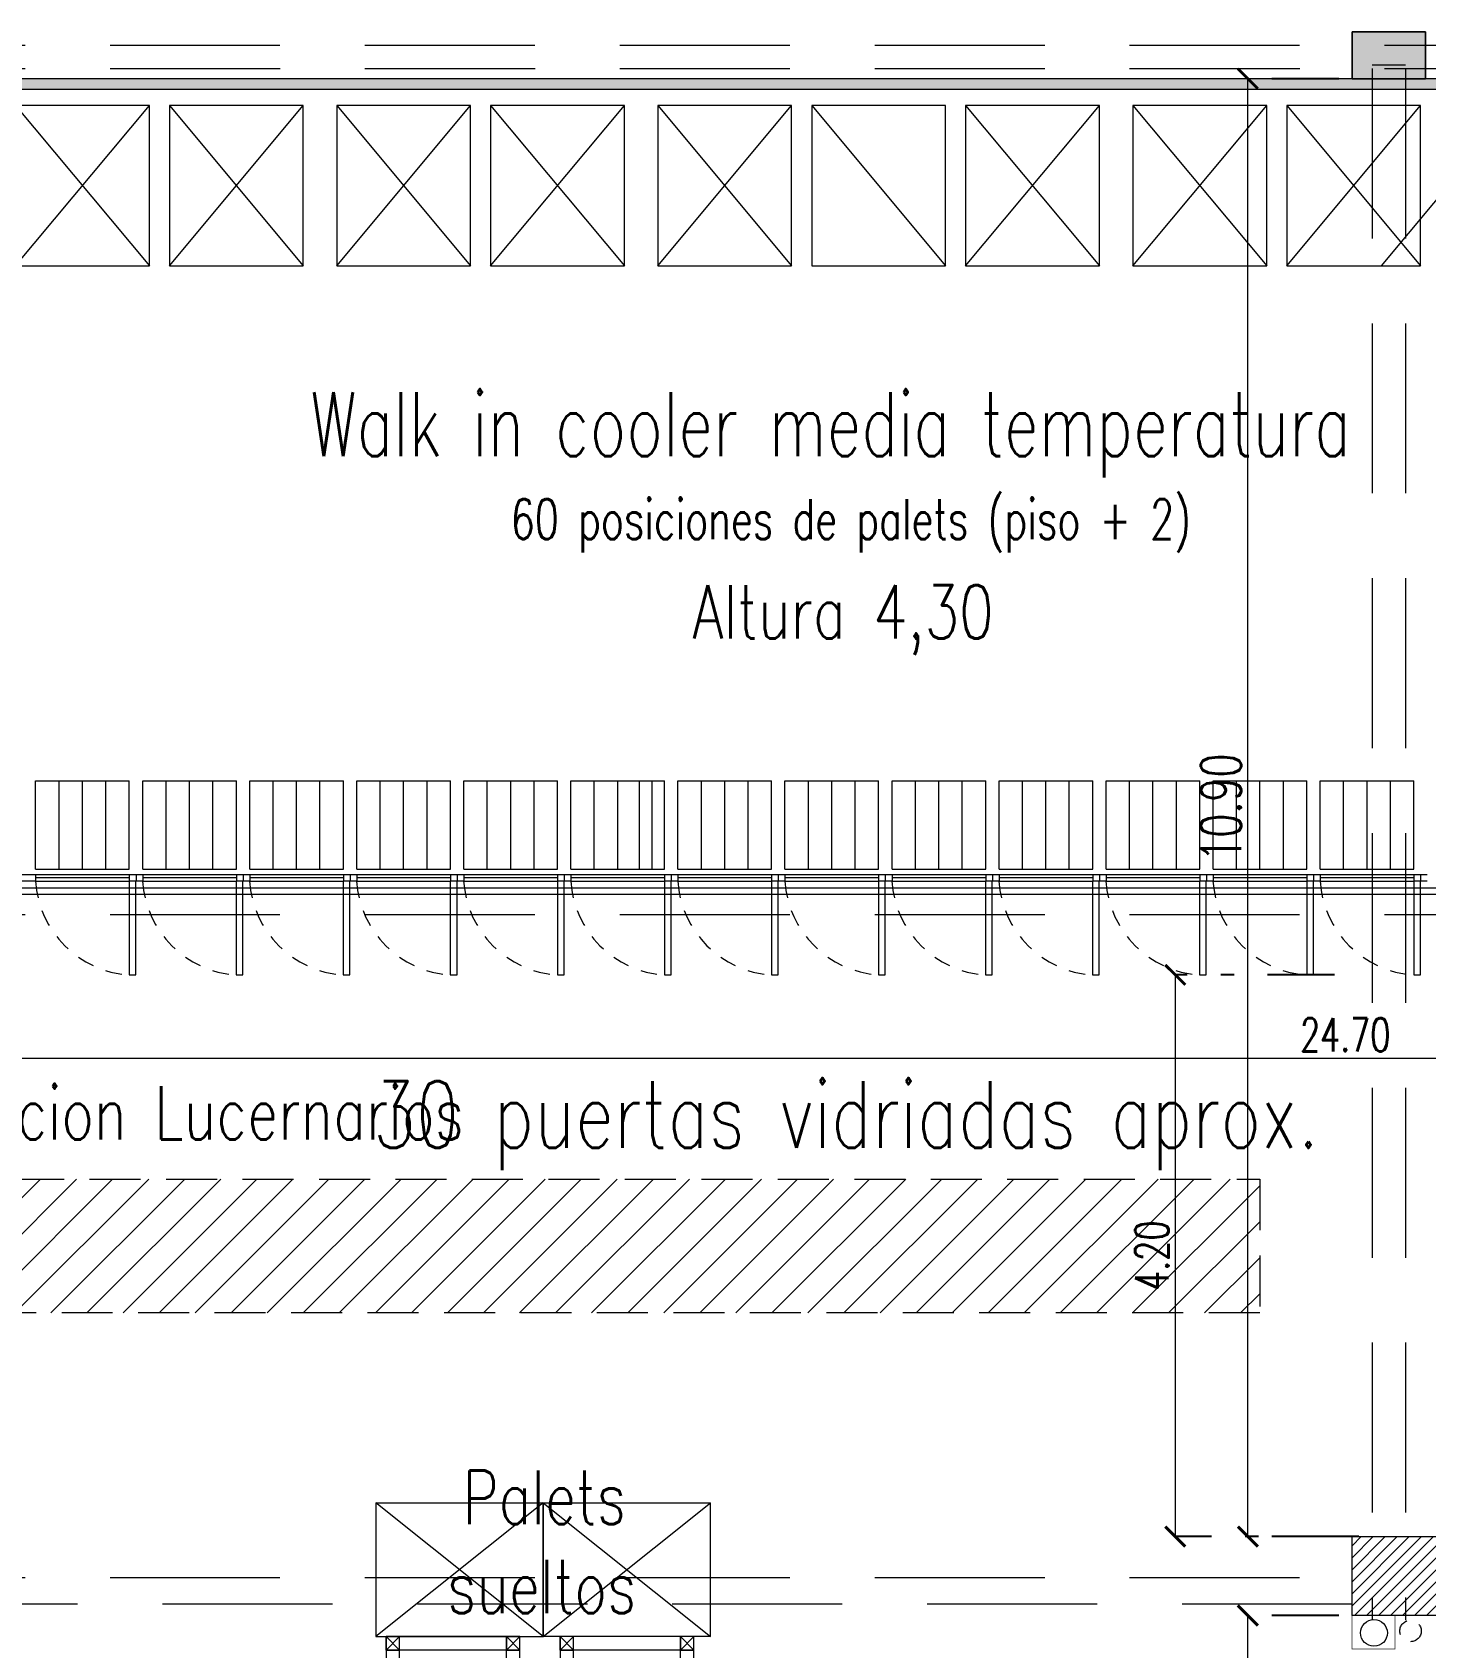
# Model space of a CAD drawing. Header units: millimetres. Extents: x 2828 to 3406, y 849 to 1266.
# Drawn here: x 2908.5 to 2918.91, y 1191.15 to 1203.23 of the extents above; entities that cross this region are included whole.
import ezdxf

# ---------------------------------------------------------------- set-up
doc = ezdxf.new("R2010")
doc.units = ezdxf.units.MM
doc.header["$PDMODE"] = 34
doc.header["$PDSIZE"] = -10
for name, pattern in [('AC-0071-XR-01-PL-PB-R07$0$HIDDEN2', [0.1875, 0.125, -0.0625]), ('DASHDOT', [1, 0.5, -0.25, 0, -0.25]), ('DASHED', [19.05, 12.7, -6.35]), ('DASHED2', [0.375, 0.25, -0.125])]:
    doc.linetypes.add(name, pattern=pattern)
doc.layers.get('DEFPOINTS').update_dxf_attribs({"lineweight": 5})
for name, color, linetype, lineweight in [('0.05', 64, 'Continuous', 5), ('0.15', 41, 'Continuous', 13), ('0.2', 4, 'Continuous', 15), ('arq cotas', 152, 'Continuous', 13), ('barandas', 82, 'Continuous', 5), ('camaras', 42, 'Continuous', 20), ('columnas', 12, 'Continuous', 20), ('equip tx', 220, 'Continuous', 5), ('equipa cotas', 222, 'Continuous', 5), ('EQUIPAMIENTO', 4, 'Continuous', 15), ('proyecciones', 221, 'DASHED', 5), ('proyecciones caños pluviales', 191, 'DASHED2', 5)]:
    doc.layers.add(name, color=color, linetype=linetype, lineweight=lineweight)
doc.layers.add('equipa auxiliar', color=7, linetype='Continuous', lineweight=13, true_color=0x878787)
doc.layers.add('lucernarios nuevos', color=252, linetype='DASHED', lineweight=9, true_color=0x696969)
doc.styles.add('100', font='romans.shx', dxfattribs={"width": 0.75, "height": 0.2})
doc.styles.add('250-cts', font='romans.shx', dxfattribs={"width": 0.7, "height": 0.25})
doc.dimstyles.new('250', dxfattribs={"dimtxt": 0.3, "dimasz": 0.15, "dimexe": 0, "dimexo": 0.1, "dimgap": 0.05, "dimtad": 1, "dimzin": 0, "dimdsep": 46, "dimtxsty": '250-cts', "dimblk": 'ARCHTICK', "dimcen": 0.02, "dimclrd": 256, "dimclre": 256, "dimclrt": 256, "dimazin": 0, "dimtfac": 1, "dimtofl": 0, "dimtmove": 1, "dimatfit": 0, "dimldrblk": 'OPEN90', "dimfxl": 1, "dimtolj": 1, "dimtzin": 0, "dimlwd": -1, "dimarcsym": 0})

# ---------------------------------------------------------------- blocks, each defined once
blk = doc.blocks.new('_ARCHTICK')
at = {"color": 0, "linetype": 'ByBlock', "const_width": 0.15}
blk.add_lwpolyline([(-0.5, -0.5), (0.5, 0.5)], dxfattribs=at)
blk = doc.blocks.new('*D356')
at = {"layer": 'arq cotas', "linetype": 'DASHDOT', "lineweight": -2, "transparency": 16777216}
for p, q in [((2918.259, 1191.393), (2917.58, 1191.393)), ((2918.259, 1180.743), (2917.58, 1180.743))]:
    blk.add_line(p, q, dxfattribs=at)
at = {"layer": 'arq cotas', "transparency": 16777216}
blk.add_line((2917.58, 1180.743), (2917.58, 1191.393), dxfattribs=at)
at = {"layer": 'DEFPOINTS', "color": 0, "transparency": 16777216}
for p in [(2917.58, 1191.393), (2918.359, 1191.393, -101.167), (2918.359, 1180.743, -101.167)]:
    blk.add_point(p, dxfattribs=at)
at = {"layer": 'arq cotas', "transparency": 16777216, "xscale": 0.15, "yscale": 0.15, "zscale": 0.15}
for p, rotation in [((2917.58, 1191.393), 90), ((2917.58, 1180.743), 270)]:
    blk.add_blockref('_ARCHTICK', p, dxfattribs=dict(at, rotation=rotation))
at = {"layer": 'arq cotas', "transparency": 16777216, "insert": (2917.38, 1186.068), "char_height": 0.3, "attachment_point": 5, "rotation": 90, "style": '250-cts'}
blk.add_mtext('\\A1;10.65', dxfattribs=at)
blk = doc.blocks.new('_Open90')
at = {"color": 0, "linetype": 'ByBlock', "lineweight": -2}
for p, q in [((0, 0), (-1, 0)), ((-0.5, 0.5), (0, 0)), ((0, 0), (-0.5, -0.5))]:
    blk.add_line(p, q, dxfattribs=at)
blk = doc.blocks.new('A$C371A6B59')
at = {"layer": 'lucernarios nuevos'}
h = blk.add_hatch(dxfattribs=at)
h.set_pattern_fill('ANSI31', color=256, scale=0.06)
h.set_pattern_definition([(45, (-2919.5706, -1108.54296), (-0.134703842, 0.134703842), [])])
h.paths.add_polyline_path([(-19.219, 1), (-1.902, 1), (-1.902, 0), (-19.219, 0)])
at = {"layer": 'lucernarios nuevos', "ltscale": 0.03}
blk.add_lwpolyline([(-19.219, 1), (-1.902, 1), (-1.902, 0), (-19.219, 0)], close=True, dxfattribs=at)
blk = doc.blocks.new('*D454')
at = {"layer": 'DEFPOINTS', "color": 0, "transparency": 16777216}
for p in [(2905.959, 1195.771, 0.152), (2930.656, 1195.56), (2930.656, 1195.035, 0.009)]:
    blk.add_point(p, dxfattribs=at)
at = {"layer": 'equipa cotas', "linetype": 'DASHDOT', "lineweight": -2, "transparency": 16777216}
for p, q in [((2905.959, 1195.671), (2905.959, 1195.56)), ((2930.656, 1195.135), (2930.656, 1195.56))]:
    blk.add_line(p, q, dxfattribs=at)
at = {"layer": 'equipa cotas', "transparency": 16777216}
blk.add_line((2905.959, 1195.56), (2930.656, 1195.56), dxfattribs=at)
at = {"layer": 'equipa cotas', "transparency": 16777216, "xscale": 0.15, "yscale": 0.15, "zscale": 0.15, "rotation": 180}
blk.add_blockref('_ARCHTICK', (2905.959, 1195.56), dxfattribs=at)
at = {"layer": 'equipa cotas', "transparency": 16777216, "xscale": 0.15, "yscale": 0.15, "zscale": 0.15}
blk.add_blockref('_ARCHTICK', (2930.656, 1195.56), dxfattribs=at)
at = {"layer": 'equipa cotas', "transparency": 16777216, "insert": (2918.308, 1195.735), "char_height": 0.25, "attachment_point": 5, "style": '250-cts'}
blk.add_mtext('\\A1;24.70', dxfattribs=at)
blk = doc.blocks.new('colum. perim')
at = {"layer": '0.05'}
h = blk.add_hatch(color=256, dxfattribs=at)
h.dxf.hatch_style = 1
h.paths.add_polyline_path([(1.567, 49.616), (1.567, 49.966), (1.017, 49.966), (1.017, 49.616)])
at = {"layer": 'columnas'}
for p, q in [((1.567, 49.966), (1.017, 49.966)), ((1.017, 49.966), (1.017, 49.616)), ((1.017, 49.966), (1.567, 49.966)), ((1.017, 49.616), (1.017, 49.966)), ((1.567, 49.616), (1.567, 49.966)), ((1.567, 49.966), (1.567, 49.616)), ((1.017, 49.616), (1.567, 49.616)), ((1.567, 49.616), (1.017, 49.616))]:
    blk.add_line(p, q, dxfattribs=at)
blk = doc.blocks.new('*D457')
at = {"layer": 'arq cotas', "linetype": 'DASHDOT', "lineweight": -2, "transparency": 16777216}
for p, q in [((2918.259, 1202.883), (2917.58, 1202.883)), ((2918.259, 1191.983), (2917.58, 1191.983))]:
    blk.add_line(p, q, dxfattribs=at)
at = {"layer": 'arq cotas', "transparency": 16777216}
blk.add_line((2917.58, 1191.983), (2917.58, 1202.883), dxfattribs=at)
at = {"layer": 'DEFPOINTS', "color": 0, "transparency": 16777216}
for p in [(2917.58, 1202.883), (2918.359, 1202.883, -101.167), (2918.359, 1191.983, -101.167)]:
    blk.add_point(p, dxfattribs=at)
at = {"layer": 'arq cotas', "transparency": 16777216, "xscale": 0.15, "yscale": 0.15, "zscale": 0.15}
for p, rotation in [((2917.58, 1202.883), 90), ((2917.58, 1191.983), 270)]:
    blk.add_blockref('_ARCHTICK', p, dxfattribs=dict(at, rotation=rotation))
at = {"layer": 'arq cotas', "transparency": 16777216, "insert": (2917.38, 1197.433), "char_height": 0.3, "attachment_point": 5, "rotation": 90, "style": '250-cts'}
blk.add_mtext('\\A1;10.90', dxfattribs=at)
blk = doc.blocks.new('*D836')
at = {"layer": 'DEFPOINTS', "color": 0, "transparency": 16777216}
for p in [(2918.328, 1196.183, -101.167), (2917.038, 1191.983), (2918.509, 1191.983, -101.167)]:
    blk.add_point(p, dxfattribs=at)
at = {"layer": 'equipa cotas', "linetype": 'DASHDOT', "lineweight": -2, "transparency": 16777216}
for p, q in [((2918.228, 1196.183), (2917.038, 1196.183)), ((2918.409, 1191.983), (2917.038, 1191.983))]:
    blk.add_line(p, q, dxfattribs=at)
at = {"layer": 'equipa cotas', "transparency": 16777216}
blk.add_line((2917.038, 1196.183), (2917.038, 1191.983), dxfattribs=at)
at = {"layer": 'equipa cotas', "transparency": 16777216, "xscale": 0.15, "yscale": 0.15, "zscale": 0.15}
for p, rotation in [((2917.038, 1196.183), 90), ((2917.038, 1191.983), 270)]:
    blk.add_blockref('_ARCHTICK', p, dxfattribs=dict(at, rotation=rotation))
at = {"layer": 'equipa cotas', "transparency": 16777216, "insert": (2916.863, 1194.083), "char_height": 0.25, "attachment_point": 5, "rotation": 90, "style": '250-cts'}
blk.add_mtext('\\A1;4.20', dxfattribs=at)
blk = doc.blocks.new('RACK 2')
at = {"layer": 'equipa auxiliar', "linetype": 'DASHED'}
for p, q in [((4025.513, 30.883), (4026.763, 30.883)), ((4026.763, 30.883), (4025.513, 29.883)), ((4026.763, 29.883), (4025.513, 30.883)), ((4025.513, 29.883), (4025.513, 30.883)), ((4026.763, 30.883), (4026.763, 29.883)), ((4026.763, 29.883), (4028.013, 30.883)), ((4026.763, 30.883), (4028.013, 29.883)), ((4028.013, 30.883), (4026.763, 30.883)), ((4026.763, 29.883), (4026.763, 30.883)), ((4028.013, 30.883), (4028.013, 29.883)), ((4025.513, 29.883), (4026.763, 29.883)), ((4026.763, 29.883), (4028.013, 29.883))]:
    blk.add_line(p, q, dxfattribs=at)
blk = doc.blocks.new('E')
at = {"layer": 'EQUIPAMIENTO'}
for p, q in [((2929.861, 1169.108), (2929.861, 1169.008)), ((2929.861, 1169.008), (2929.861, 1169.108)), ((2930.861, 1169.108), (2929.861, 1169.108)), ((2930.861, 1169.108), (2929.861, 1169.108)), ((2930.861, 1169.108), (2929.861, 1169.108)), ((2930.861, 1169.108), (2929.861, 1169.108)), ((2929.861, 1169.108), (2929.961, 1169.008)), ((2929.861, 1169.008), (2929.961, 1169.108)), ((2930.861, 1169.108), (2929.936, 1169.108)), ((2929.961, 1167.818), (2929.961, 1169.108)), ((2930.761, 1169.008), (2930.761, 1169.108)), ((2930.761, 1167.818), (2930.761, 1169.108)), ((2930.761, 1169.108), (2930.861, 1169.008)), ((2930.761, 1169.008), (2930.861, 1169.108)), ((2930.861, 1169.008), (2930.861, 1169.108)), ((2930.861, 1169.008), (2930.861, 1169.108)), ((2930.861, 1169.008), (2930.861, 1169.108)), ((2929.861, 1169.018), (2929.861, 1167.818)), ((2930.861, 1169.008), (2929.861, 1169.008)), ((2930.861, 1169.008), (2929.861, 1169.008)), ((2930.861, 1169.008), (2929.861, 1169.008)), ((2930.861, 1167.818), (2930.861, 1169.018)), ((2929.861, 1167.728), (2929.861, 1167.828)), ((2929.861, 1167.828), (2929.861, 1167.728)), ((2930.861, 1167.828), (2929.861, 1167.828)), ((2930.861, 1167.828), (2929.861, 1167.828)), ((2930.861, 1167.828), (2929.861, 1167.828)), ((2929.861, 1167.728), (2929.961, 1167.828)), ((2929.861, 1167.828), (2929.961, 1167.728)), ((2930.761, 1167.828), (2930.761, 1167.728)), ((2930.761, 1167.728), (2930.861, 1167.828)), ((2930.761, 1167.828), (2930.861, 1167.728)), ((2930.861, 1167.828), (2930.861, 1167.728)), ((2930.861, 1167.828), (2930.861, 1167.728)), ((2930.861, 1167.828), (2930.861, 1167.728)), ((2930.861, 1167.728), (2929.861, 1167.728)), ((2930.861, 1167.728), (2929.861, 1167.728)), ((2930.861, 1167.728), (2929.861, 1167.728)), ((2930.861, 1167.728), (2929.861, 1167.728)), ((2930.861, 1167.728), (2929.936, 1167.728))]:
    blk.add_line(p, q, dxfattribs=at)
at = {"layer": 'EQUIPAMIENTO', "linetype": 'DASHED'}
for p, q in [((2929.736, 1167.918), (2929.736, 1168.918)), ((2929.736, 1167.918), (2929.736, 1168.918)), ((2929.736, 1168.918), (2930.986, 1167.918)), ((2929.736, 1167.918), (2930.986, 1168.918)), ((2929.736, 1168.918), (2930.986, 1168.918)), ((2930.986, 1167.918), (2930.986, 1168.918)), ((2930.986, 1167.918), (2929.736, 1167.918))]:
    blk.add_line(p, q, dxfattribs=at)
at = {"layer": 'EQUIPAMIENTO'}
for points in [[(2929.961, 1169.008), (2929.961, 1169.108), (2929.861, 1169.108), (2929.861, 1169.008), (2929.961, 1169.008)], [(2930.861, 1169.008), (2930.861, 1169.108), (2930.761, 1169.108), (2930.761, 1169.008), (2930.861, 1169.008)], [(2929.961, 1167.828), (2929.961, 1167.728), (2929.861, 1167.728), (2929.861, 1167.828), (2929.961, 1167.828)], [(2930.861, 1167.828), (2930.861, 1167.728), (2930.761, 1167.728), (2930.761, 1167.828), (2930.861, 1167.828)]]:
    blk.add_lwpolyline(points, dxfattribs=at)
blk = doc.blocks.new('A$C714F6FD6')
at = {"layer": 'EQUIPAMIENTO'}
for p in [(-2932.161, -1167.728), (-2930.861, -1167.728)]:
    blk.add_blockref('E', p, dxfattribs=at)
blk = doc.blocks.new('pi')
at = {"layer": 'camaras', "elevation": 160.801}
blk.add_lwpolyline([(2906, 1173.707), (2906, 1173.007), (2906.05, 1173.007), (2906.05, 1173.707), (2906, 1173.707)], dxfattribs=at)
at = {"layer": 'camaras', "linetype": 'DASHED2', "ltscale": 0.5}
blk.add_arc((2906.05, 1173.757, 321.602), 0.752, 183.8054, 266.1945, dxfattribs=at)
blk = doc.blocks.new('WIC')
at = {"layer": 'camaras'}
h = blk.add_hatch(color=256, dxfattribs=at)
h.dxf.hatch_style = 1
h.paths.add_polyline_path([(2930.328, 1196.963), (2930.328, 1196.883), (2930.656, 1196.883), (2930.656, 1202.883), (2905.959, 1202.883), (2905.959, 1200.923), (2906.039, 1200.923), (2906.039, 1202.803), (2930.577, 1202.803), (2930.577, 1196.963)])
at = {"layer": 'barandas', "elevation": -101.167}
blk.add_lwpolyline([(2905.859, 1196.833), (2930.706, 1196.833), (2930.706, 1196.783), (2905.859, 1196.783), (2905.859, 1196.833)], dxfattribs=at)
at = {"layer": 'camaras'}
for p, q in [((2912.628, 1202.683, -101.167), (2913.628, 1201.483, -101.167)), ((2912.628, 1201.483, -101.167), (2913.628, 1202.683, -101.167)), ((2913.778, 1202.683, -101.167), (2914.778, 1201.483, -101.167)), ((2913.778, 1201.483, -101.167), (2914.778, 1202.683, -101.167)), ((2915.028, 1202.683, -101.167), (2916.028, 1201.483, -101.167)), ((2915.028, 1201.483, -101.167), (2916.028, 1202.683, -101.167)), ((2916.178, 1202.683, -101.167), (2917.178, 1201.483, -101.167)), ((2916.178, 1201.483, -101.167), (2917.178, 1202.683, -101.167)), ((2917.428, 1201.483, -101.167), (2918.428, 1202.683, -101.167)), ((2917.428, 1202.683, -101.167), (2918.428, 1201.483, -101.167)), ((2918.578, 1202.683, -101.167), (2919.578, 1201.483, -101.167)), ((2918.578, 1202.683, -101.167), (2919.578, 1201.483, -101.167)), ((2919.728, 1202.683, -101.167), (2920.728, 1201.483, -101.167)), ((2919.728, 1201.483, -101.167), (2920.728, 1202.683, -101.167)), ((2920.978, 1202.683, -101.167), (2921.978, 1201.483, -101.167)), ((2920.978, 1201.483, -101.167), (2921.978, 1202.683, -101.167)), ((2922.128, 1202.683, -101.167), (2923.128, 1201.483, -101.167)), ((2922.128, 1201.483, -101.167), (2923.128, 1202.683, -101.167)), ((2912.778, 1196.972, -101.167), (2912.778, 1197.633, -101.167)), ((2912.778, 1197.633, -101.167), (2913.478, 1197.633, -101.167)), ((2912.953, 1196.972, -101.167), (2912.953, 1197.633, -101.167)), ((2913.128, 1196.972, -101.167), (2913.128, 1197.633, -101.167)), ((2913.303, 1196.972, -101.167), (2913.303, 1197.633, -101.167)), ((2913.478, 1196.972, -101.167), (2913.478, 1197.633, -101.167)), ((2913.578, 1196.972, -101.167), (2913.578, 1197.633, -101.167)), ((2913.578, 1197.633, -101.167), (2914.278, 1197.633, -101.167)), ((2913.753, 1196.972, -101.167), (2913.753, 1197.633, -101.167)), ((2913.928, 1196.972, -101.167), (2913.928, 1197.633, -101.167)), ((2914.103, 1196.972, -101.167), (2914.103, 1197.633, -101.167)), ((2914.278, 1196.972, -101.167), (2914.278, 1197.633, -101.167)), ((2914.378, 1196.972, -101.167), (2914.378, 1197.633, -101.167)), ((2914.378, 1197.633, -101.167), (2915.078, 1197.633, -101.167)), ((2914.553, 1196.972, -101.167), (2914.553, 1197.633, -101.167)), ((2914.728, 1196.972, -101.167), (2914.728, 1197.633, -101.167)), ((2914.903, 1196.972, -101.167), (2914.903, 1197.633, -101.167)), ((2915.078, 1196.972, -101.167), (2915.078, 1197.633, -101.167)), ((2915.178, 1196.972, -101.167), (2915.178, 1197.633, -101.167)), ((2915.178, 1197.633, -101.167), (2915.878, 1197.633, -101.167)), ((2915.353, 1196.972, -101.167), (2915.353, 1197.633, -101.167)), ((2915.528, 1196.972, -101.167), (2915.528, 1197.633, -101.167)), ((2915.703, 1196.972, -101.167), (2915.703, 1197.633, -101.167)), ((2915.878, 1196.972, -101.167), (2915.878, 1197.633, -101.167)), ((2915.978, 1196.972, -101.167), (2915.978, 1197.633, -101.167)), ((2915.978, 1197.633, -101.167), (2916.678, 1197.633, -101.167)), ((2916.153, 1196.972, -101.167), (2916.153, 1197.633, -101.167)), ((2916.328, 1196.972, -101.167), (2916.328, 1197.633, -101.167)), ((2916.503, 1196.972, -101.167), (2916.503, 1197.633, -101.167)), ((2916.678, 1196.972, -101.167), (2916.678, 1197.633, -101.167)), ((2916.778, 1196.972, -101.167), (2916.778, 1197.633, -101.167)), ((2916.778, 1197.633, -101.167), (2917.478, 1197.633, -101.167)), ((2916.953, 1196.972, -101.167), (2916.953, 1197.633, -101.167)), ((2917.128, 1196.972, -101.167), (2917.128, 1197.633, -101.167)), ((2917.292, 1196.972, -101.167), (2917.292, 1197.633, -101.167)), ((2917.385, 1196.972, -101.167), (2917.385, 1197.633, -101.167)), ((2917.478, 1196.972, -101.167), (2917.478, 1197.633, -101.167)), ((2917.578, 1196.972, -101.167), (2917.578, 1197.633, -101.167)), ((2917.578, 1197.633, -101.167), (2918.278, 1197.633, -101.167)), ((2917.753, 1196.972, -101.167), (2917.753, 1197.633, -101.167)), ((2917.928, 1196.972, -101.167), (2917.928, 1197.633, -101.167)), ((2918.103, 1196.972, -101.167), (2918.103, 1197.633, -101.167)), ((2918.278, 1196.972, -101.167), (2918.278, 1197.633, -101.167)), ((2918.378, 1196.972, -101.167), (2918.378, 1197.633, -101.167)), ((2918.378, 1197.633, -101.167), (2919.078, 1197.633, -101.167)), ((2918.553, 1196.972, -101.167), (2918.553, 1197.633, -101.167)), ((2918.728, 1196.972, -101.167), (2918.728, 1197.633, -101.167)), ((2918.903, 1196.972, -101.167), (2918.903, 1197.633, -101.167)), ((2919.078, 1196.972, -101.167), (2919.078, 1197.633, -101.167)), ((2919.178, 1196.972, -101.167), (2919.178, 1197.633, -101.167)), ((2919.178, 1197.633, -101.167), (2919.878, 1197.633, -101.167)), ((2919.353, 1196.972, -101.167), (2919.353, 1197.633, -101.167)), ((2919.528, 1196.972, -101.167), (2919.528, 1197.633, -101.167)), ((2919.703, 1196.972, -101.167), (2919.703, 1197.633, -101.167)), ((2919.878, 1196.972, -101.167), (2919.878, 1197.633, -101.167)), ((2919.978, 1196.972, -101.167), (2919.978, 1197.633, -101.167)), ((2919.978, 1197.633, -101.167), (2920.678, 1197.633, -101.167)), ((2920.153, 1196.972, -101.167), (2920.153, 1197.633, -101.167)), ((2920.328, 1196.972, -101.167), (2920.328, 1197.633, -101.167)), ((2920.503, 1196.972, -101.167), (2920.503, 1197.633, -101.167)), ((2920.678, 1196.972, -101.167), (2920.678, 1197.633, -101.167)), ((2920.778, 1196.972, -101.167), (2920.778, 1197.633, -101.167)), ((2920.778, 1197.633, -101.167), (2921.478, 1197.633, -101.167)), ((2920.953, 1196.972, -101.167), (2920.953, 1197.633, -101.167)), ((2921.128, 1196.972, -101.167), (2921.128, 1197.633, -101.167)), ((2921.303, 1196.972, -101.167), (2921.303, 1197.633, -101.167)), ((2921.478, 1196.972, -101.167), (2921.478, 1197.633, -101.167)), ((2921.578, 1196.972, -101.167), (2921.578, 1197.633, -101.167)), ((2921.578, 1197.633, -101.167), (2922.278, 1197.633, -101.167)), ((2921.753, 1196.972, -101.167), (2921.753, 1197.633, -101.167)), ((2921.928, 1196.972, -101.167), (2921.928, 1197.633, -101.167)), ((2922.103, 1196.972, -101.167), (2922.103, 1197.633, -101.167)), ((2922.278, 1196.972, -101.167), (2922.278, 1197.633, -101.167)), ((2922.378, 1196.972, -101.167), (2922.378, 1197.633, -101.167)), ((2922.378, 1197.633, -101.167), (2923.078, 1197.633, -101.167)), ((2922.553, 1196.972, -101.167), (2922.553, 1197.633, -101.167)), ((2922.728, 1196.972, -101.167), (2922.728, 1197.633, -101.167)), ((2922.903, 1196.972, -101.167), (2922.903, 1197.633, -101.167)), ((2923.078, 1196.972, -101.167), (2923.078, 1197.633, -101.167)), ((2912.678, 1196.933, -101.167), (2912.778, 1196.933, -101.167)), ((2912.778, 1196.883, -101.167), (2912.678, 1196.883, -101.167)), ((2912.778, 1196.972, -101.167), (2913.478, 1196.972, -101.167)), ((2912.778, 1196.933, -101.167), (2913.478, 1196.933, -101.167)), ((2912.778, 1196.933, -101.167), (2912.778, 1196.883, -101.167)), ((2912.778, 1196.91, -101.167), (2913.478, 1196.91, -101.167)), ((2912.778, 1196.883, -101.167), (2913.478, 1196.883, -101.167)), ((2913.478, 1196.933, -101.167), (2913.578, 1196.933, -101.167)), ((2913.478, 1196.933, -101.167), (2913.478, 1196.883, -101.167)), ((2913.478, 1196.933, -101.167), (2913.478, 1196.883, -101.167)), ((2913.478, 1196.933, -101.167), (2913.478, 1196.883, -101.167)), ((2913.478, 1196.933, -101.167), (2913.478, 1196.883, -101.167)), ((2913.478, 1196.933, -101.167), (2913.478, 1196.883, -101.167)), ((2913.478, 1196.933, -101.167), (2913.578, 1196.933, -101.167)), ((2913.478, 1196.933, -101.167), (2913.478, 1196.883, -101.167)), ((2913.578, 1196.883, -101.167), (2913.478, 1196.883, -101.167)), ((2913.578, 1196.883, -101.167), (2913.478, 1196.883, -101.167)), ((2913.528, 1196.933, -101.167), (2913.528, 1196.883, -101.167)), ((2913.578, 1196.972, -101.167), (2914.278, 1196.972, -101.167)), ((2913.578, 1196.933, -101.167), (2914.278, 1196.933, -101.167)), ((2913.578, 1196.933, -101.167), (2913.578, 1196.883, -101.167)), ((2913.578, 1196.91, -101.167), (2914.278, 1196.91, -101.167)), ((2913.578, 1196.883, -101.167), (2914.278, 1196.883, -101.167)), ((2914.278, 1196.933, -101.167), (2914.278, 1196.883, -101.167)), ((2914.278, 1196.933, -101.167), (2914.278, 1196.883, -101.167)), ((2914.278, 1196.933, -101.167), (2914.278, 1196.883, -101.167)), ((2914.278, 1196.933, -101.167), (2914.278, 1196.883, -101.167)), ((2914.278, 1196.933, -101.167), (2914.378, 1196.933, -101.167)), ((2914.278, 1196.933, -101.167), (2914.278, 1196.883, -101.167)), ((2914.378, 1196.883, -101.167), (2914.278, 1196.883, -101.167)), ((2914.328, 1196.933, -101.167), (2914.328, 1196.883, -101.167)), ((2914.378, 1196.972, -101.167), (2915.078, 1196.972, -101.167)), ((2914.378, 1196.933, -101.167), (2915.078, 1196.933, -101.167)), ((2914.378, 1196.933, -101.167), (2914.378, 1196.883, -101.167)), ((2914.378, 1196.91, -101.167), (2915.078, 1196.91, -101.167)), ((2914.378, 1196.883, -101.167), (2915.078, 1196.883, -101.167)), ((2915.078, 1196.933, -101.167), (2915.078, 1196.883, -101.167)), ((2915.078, 1196.933, -101.167), (2915.078, 1196.883, -101.167)), ((2915.078, 1196.933, -101.167), (2915.078, 1196.883, -101.167)), ((2915.078, 1196.933, -101.167), (2915.078, 1196.883, -101.167)), ((2915.078, 1196.933, -101.167), (2915.178, 1196.933, -101.167)), ((2915.078, 1196.933, -101.167), (2915.078, 1196.883, -101.167)), ((2915.178, 1196.883, -101.167), (2915.078, 1196.883, -101.167)), ((2915.128, 1196.933, -101.167), (2915.128, 1196.883, -101.167)), ((2915.178, 1196.972, -101.167), (2915.878, 1196.972, -101.167)), ((2915.178, 1196.933, -101.167), (2915.878, 1196.933, -101.167)), ((2915.178, 1196.933, -101.167), (2915.178, 1196.883, -101.167)), ((2915.178, 1196.91, -101.167), (2915.878, 1196.91, -101.167)), ((2915.178, 1196.883, -101.167), (2915.878, 1196.883, -101.167)), ((2915.878, 1196.933, -101.167), (2915.978, 1196.933, -101.167)), ((2915.878, 1196.933, -101.167), (2915.878, 1196.883, -101.167)), ((2915.878, 1196.933, -101.167), (2915.878, 1196.883, -101.167)), ((2915.878, 1196.933, -101.167), (2915.878, 1196.883, -101.167)), ((2915.878, 1196.933, -101.167), (2915.878, 1196.883, -101.167)), ((2915.878, 1196.933, -101.167), (2915.878, 1196.883, -101.167)), ((2915.878, 1196.933, -101.167), (2915.978, 1196.933, -101.167)), ((2915.878, 1196.933, -101.167), (2915.878, 1196.883, -101.167)), ((2915.978, 1196.883, -101.167), (2915.878, 1196.883, -101.167)), ((2915.978, 1196.883, -101.167), (2915.878, 1196.883, -101.167)), ((2915.928, 1196.933, -101.167), (2915.928, 1196.883, -101.167)), ((2915.978, 1196.972, -101.167), (2916.678, 1196.972, -101.167)), ((2915.978, 1196.933, -101.167), (2916.678, 1196.933, -101.167)), ((2915.978, 1196.933, -101.167), (2915.978, 1196.883, -101.167)), ((2915.978, 1196.91, -101.167), (2916.678, 1196.91, -101.167)), ((2915.978, 1196.883, -101.167), (2916.678, 1196.883, -101.167)), ((2916.678, 1196.933, -101.167), (2916.678, 1196.883, -101.167)), ((2916.678, 1196.933, -101.167), (2916.678, 1196.883, -101.167)), ((2916.678, 1196.933, -101.167), (2916.678, 1196.883, -101.167)), ((2916.678, 1196.933, -101.167), (2916.678, 1196.883, -101.167)), ((2916.678, 1196.933, -101.167), (2916.778, 1196.933, -101.167)), ((2916.678, 1196.933, -101.167), (2916.678, 1196.883, -101.167)), ((2916.778, 1196.883, -101.167), (2916.678, 1196.883, -101.167)), ((2916.728, 1196.933, -101.167), (2916.728, 1196.883, -101.167)), ((2916.778, 1196.972, -101.167), (2917.478, 1196.972, -101.167)), ((2916.778, 1196.933, -101.167), (2917.478, 1196.933, -101.167)), ((2916.778, 1196.933, -101.167), (2916.778, 1196.883, -101.167)), ((2916.778, 1196.91, -101.167), (2917.478, 1196.91, -101.167)), ((2916.778, 1196.883, -101.167), (2917.478, 1196.883, -101.167)), ((2917.478, 1196.933, -101.167), (2917.478, 1196.883, -101.167)), ((2917.478, 1196.933, -101.167), (2917.478, 1196.883, -101.167)), ((2917.478, 1196.933, -101.167), (2917.478, 1196.883, -101.167)), ((2917.478, 1196.933, -101.167), (2917.478, 1196.883, -101.167)), ((2917.478, 1196.933, -101.167), (2917.578, 1196.933, -101.167)), ((2917.478, 1196.933, -101.167), (2917.478, 1196.883, -101.167)), ((2917.578, 1196.883, -101.167), (2917.478, 1196.883, -101.167)), ((2917.528, 1196.933, -101.167), (2917.528, 1196.883, -101.167)), ((2917.578, 1196.972, -101.167), (2918.278, 1196.972, -101.167)), ((2917.578, 1196.933, -101.167), (2918.278, 1196.933, -101.167)), ((2917.578, 1196.933, -101.167), (2917.578, 1196.883, -101.167)), ((2917.578, 1196.91, -101.167), (2918.278, 1196.91, -101.167)), ((2917.578, 1196.883, -101.167), (2918.278, 1196.883, -101.167)), ((2918.278, 1196.933, -101.167), (2918.278, 1196.883, -101.167)), ((2918.278, 1196.933, -101.167), (2918.278, 1196.883, -101.167)), ((2918.278, 1196.933, -101.167), (2918.278, 1196.883, -101.167)), ((2918.278, 1196.933, -101.167), (2918.278, 1196.883, -101.167)), ((2918.278, 1196.933, -101.167), (2918.378, 1196.933, -101.167)), ((2918.278, 1196.933, -101.167), (2918.278, 1196.883, -101.167)), ((2918.378, 1196.883, -101.167), (2918.278, 1196.883, -101.167)), ((2918.328, 1196.933, -101.167), (2918.328, 1196.883, -101.167)), ((2918.378, 1196.972, -101.167), (2919.078, 1196.972, -101.167)), ((2918.378, 1196.933, -101.167), (2919.078, 1196.933, -101.167)), ((2918.378, 1196.933, -101.167), (2918.378, 1196.883, -101.167)), ((2918.378, 1196.91, -101.167), (2919.078, 1196.91, -101.167)), ((2918.378, 1196.883, -101.167), (2919.078, 1196.883, -101.167)), ((2919.078, 1196.933, -101.167), (2919.078, 1196.883, -101.167)), ((2919.078, 1196.933, -101.167), (2919.078, 1196.883, -101.167)), ((2919.078, 1196.933, -101.167), (2919.078, 1196.883, -101.167)), ((2919.078, 1196.933, -101.167), (2919.078, 1196.883, -101.167)), ((2919.078, 1196.933, -101.167), (2919.178, 1196.933, -101.167)), ((2919.078, 1196.933, -101.167), (2919.078, 1196.883, -101.167)), ((2919.178, 1196.883, -101.167), (2919.078, 1196.883, -101.167)), ((2919.128, 1196.933, -101.167), (2919.128, 1196.883, -101.167)), ((2919.178, 1196.972, -101.167), (2919.878, 1196.972, -101.167)), ((2919.178, 1196.933, -101.167), (2919.878, 1196.933, -101.167)), ((2919.178, 1196.933, -101.167), (2919.178, 1196.883, -101.167)), ((2919.178, 1196.91, -101.167), (2919.878, 1196.91, -101.167)), ((2919.178, 1196.883, -101.167), (2919.878, 1196.883, -101.167)), ((2919.878, 1196.933, -101.167), (2919.878, 1196.883, -101.167)), ((2919.878, 1196.933, -101.167), (2919.878, 1196.883, -101.167)), ((2919.878, 1196.933, -101.167), (2919.878, 1196.883, -101.167)), ((2919.878, 1196.933, -101.167), (2919.878, 1196.883, -101.167)), ((2919.878, 1196.933, -101.167), (2919.978, 1196.933, -101.167)), ((2919.878, 1196.933, -101.167), (2919.878, 1196.883, -101.167)), ((2919.978, 1196.883, -101.167), (2919.878, 1196.883, -101.167)), ((2919.928, 1196.933, -101.167), (2919.928, 1196.883, -101.167)), ((2919.978, 1196.972, -101.167), (2920.678, 1196.972, -101.167)), ((2919.978, 1196.933, -101.167), (2920.678, 1196.933, -101.167)), ((2919.978, 1196.933, -101.167), (2919.978, 1196.883, -101.167)), ((2919.978, 1196.91, -101.167), (2920.678, 1196.91, -101.167)), ((2919.978, 1196.883, -101.167), (2920.678, 1196.883, -101.167)), ((2920.678, 1196.933, -101.167), (2920.678, 1196.883, -101.167)), ((2920.678, 1196.933, -101.167), (2920.678, 1196.883, -101.167)), ((2920.678, 1196.933, -101.167), (2920.678, 1196.883, -101.167)), ((2920.678, 1196.933, -101.167), (2920.678, 1196.883, -101.167)), ((2920.678, 1196.933, -101.167), (2920.778, 1196.933, -101.167)), ((2920.678, 1196.933, -101.167), (2920.678, 1196.883, -101.167)), ((2920.778, 1196.883, -101.167), (2920.678, 1196.883, -101.167)), ((2920.728, 1196.933, -101.167), (2920.728, 1196.883, -101.167)), ((2920.778, 1196.972, -101.167), (2921.478, 1196.972, -101.167)), ((2920.778, 1196.933, -101.167), (2921.478, 1196.933, -101.167)), ((2920.778, 1196.933, -101.167), (2920.778, 1196.883, -101.167)), ((2920.778, 1196.91, -101.167), (2921.478, 1196.91, -101.167)), ((2920.778, 1196.883, -101.167), (2921.478, 1196.883, -101.167)), ((2921.478, 1196.933, -101.167), (2921.478, 1196.883, -101.167)), ((2921.478, 1196.933, -101.167), (2921.478, 1196.883, -101.167)), ((2921.478, 1196.933, -101.167), (2921.478, 1196.883, -101.167)), ((2921.478, 1196.933, -101.167), (2921.478, 1196.883, -101.167)), ((2921.478, 1196.933, -101.167), (2921.578, 1196.933, -101.167)), ((2921.478, 1196.933, -101.167), (2921.478, 1196.883, -101.167)), ((2921.578, 1196.883, -101.167), (2921.478, 1196.883, -101.167)), ((2921.528, 1196.933, -101.167), (2921.528, 1196.883, -101.167)), ((2921.578, 1196.972, -101.167), (2922.278, 1196.972, -101.167)), ((2921.578, 1196.933, -101.167), (2922.278, 1196.933, -101.167)), ((2921.578, 1196.933, -101.167), (2921.578, 1196.883, -101.167)), ((2921.578, 1196.91, -101.167), (2922.278, 1196.91, -101.167)), ((2921.578, 1196.883, -101.167), (2922.278, 1196.883, -101.167)), ((2922.278, 1196.933, -101.167), (2922.278, 1196.883, -101.167)), ((2922.278, 1196.933, -101.167), (2922.278, 1196.883, -101.167)), ((2922.278, 1196.933, -101.167), (2922.278, 1196.883, -101.167)), ((2922.278, 1196.933, -101.167), (2922.278, 1196.883, -101.167)), ((2922.278, 1196.933, -101.167), (2922.378, 1196.933, -101.167)), ((2922.278, 1196.933, -101.167), (2922.278, 1196.883, -101.167)), ((2922.378, 1196.883, -101.167), (2922.278, 1196.883, -101.167)), ((2922.328, 1196.933, -101.167), (2922.328, 1196.883, -101.167)), ((2922.378, 1196.972, -101.167), (2923.078, 1196.972, -101.167)), ((2922.378, 1196.933, -101.167), (2923.078, 1196.933, -101.167)), ((2922.378, 1196.933, -101.167), (2922.378, 1196.883, -101.167)), ((2922.378, 1196.91, -101.167), (2923.078, 1196.91, -101.167)), ((2922.378, 1196.883, -101.167), (2923.078, 1196.883, -101.167)), ((2923.078, 1196.933, -101.167), (2923.078, 1196.883, -101.167)), ((2923.078, 1196.933, -101.167), (2923.078, 1196.883, -101.167)), ((2923.078, 1196.933, -101.167), (2923.078, 1196.883, -101.167)), ((2923.078, 1196.933, -101.167), (2923.078, 1196.883, -101.167)), ((2923.078, 1196.933, -101.167), (2923.178, 1196.933, -101.167)), ((2923.078, 1196.933, -101.167), (2923.078, 1196.883, -101.167)), ((2923.178, 1196.883, -101.167), (2923.078, 1196.883, -101.167)), ((2923.128, 1196.933, -101.167), (2923.128, 1196.883, -101.167))]:
    blk.add_line(p, q, dxfattribs=at)
at = {"layer": 'camaras', "elevation": -101.167}
for points in [[(2913.628, 1201.483), (2913.628, 1202.683), (2912.628, 1202.683), (2912.628, 1201.483)], [(2913.628, 1201.483), (2913.628, 1202.683), (2912.628, 1202.683), (2912.628, 1201.483)], [(2914.778, 1201.483), (2914.778, 1202.683), (2913.778, 1202.683), (2913.778, 1201.483)], [(2914.778, 1201.483), (2914.778, 1202.683), (2913.778, 1202.683), (2913.778, 1201.483)], [(2916.028, 1201.483), (2916.028, 1202.683), (2915.028, 1202.683), (2915.028, 1201.483)], [(2916.028, 1201.483), (2916.028, 1202.683), (2915.028, 1202.683), (2915.028, 1201.483)], [(2917.178, 1201.483), (2917.178, 1202.683), (2916.178, 1202.683), (2916.178, 1201.483)], [(2917.178, 1201.483), (2917.178, 1202.683), (2916.178, 1202.683), (2916.178, 1201.483)], [(2918.428, 1201.483), (2918.428, 1202.683), (2917.428, 1202.683), (2917.428, 1201.483)], [(2918.428, 1201.483), (2918.428, 1202.683), (2917.428, 1202.683), (2917.428, 1201.483)], [(2919.578, 1201.483), (2919.578, 1202.683), (2918.578, 1202.683), (2918.578, 1201.483)], [(2919.578, 1201.483), (2919.578, 1202.683), (2918.578, 1202.683), (2918.578, 1201.483)], [(2920.728, 1201.483), (2920.728, 1202.683), (2919.728, 1202.683), (2919.728, 1201.483)], [(2920.728, 1201.483), (2920.728, 1202.683), (2919.728, 1202.683), (2919.728, 1201.483)], [(2921.978, 1201.483), (2921.978, 1202.683), (2920.978, 1202.683), (2920.978, 1201.483)], [(2921.978, 1201.483), (2921.978, 1202.683), (2920.978, 1202.683), (2920.978, 1201.483)], [(2923.128, 1201.483), (2923.128, 1202.683), (2922.128, 1202.683), (2922.128, 1201.483)], [(2923.128, 1201.483), (2923.128, 1202.683), (2922.128, 1202.683), (2922.128, 1201.483)]]:
    blk.add_lwpolyline(points, close=True, dxfattribs=at)
at = {"layer": 'camaras'}
for p in [(7.477, 23.175, -261.967), (8.277, 23.175, -261.967), (9.077, 23.175, -261.967), (9.877, 23.175, -261.967), (10.677, 23.175, -261.967), (11.477, 23.175, -261.967), (12.277, 23.175, -261.967), (13.077, 23.176, -261.967), (13.877, 23.175, -422.768), (14.677, 23.175, -422.768), (15.477, 23.175, -422.768), (16.277, 23.175, -422.768), (17.077, 23.175, -422.768)]:
    blk.add_blockref('pi', p, dxfattribs=at)
at = {"layer": 'camaras', "width": 50.70215, "attachment_point": 1}
for s, insert, char_height, style in [('\\pi20.919;{\\H1.6x;Walk in cooler media temperatura}\\P\\pi22.416;60 posiciones de palets (piso + 2)', (2893.912, 1200.54, -101.167), 0.3, '250-cts'), ('30 puertas vidriadas aprox.', (2915.299, 1195.389), 0.5, '100')]:
    blk.add_mtext(s, dxfattribs=dict(at, insert=insert, char_height=char_height, style=style))

msp = doc.modelspace()

# ---------------------------------------------------------------- hatches: boundary and pattern name
at = {"layer": 'columnas'}
h = msp.add_hatch(dxfattribs=at)
h.set_pattern_fill('ANSI31', color=256, scale=0.02)
h.set_pattern_definition([(45, (-1.796736, 3.241624), (-0.0449012806, 0.0449012806), [])])
h.paths.add_polyline_path([(2918.359, 1191.983), (2919.004, 1191.983), (2919.004, 1191.393), (2918.359, 1191.393)])

# ---------------------------------------------------------------- linework, layer by layer
at = {"layer": '0.15'}
msp.add_line((2918.759, 1202.983, -342.368), (2918.509, 1202.983, -342.368), dxfattribs=at)
at = {"layer": '0.15', "const_width": 0.005, "elevation": -101.167}
msp.add_lwpolyline([(2918.385, 1191.393), (2918.359, 1191.393), (2918.359, 1191.143), (2918.681, 1191.143), (2918.681, 1191.393), (2918.662, 1191.393)], dxfattribs=at)
at = {"layer": '0.2'}
msp.add_circle((2918.523, 1191.263, -101.167), 0.1, dxfattribs=at)
at = {"layer": 'camaras'}
for p, q in [((2926.401, 1202.883, -254.576), (2901.703, 1202.883, -254.576)), ((2926.321, 1202.803, -254.576), (2901.783, 1202.803, -254.576)), ((2918.578, 1201.483, -101.167), (2919.578, 1202.683, -101.167))]:
    msp.add_line(p, q, dxfattribs=at)
at = {"layer": 'columnas', "ltscale": 0.05, "elevation": -101.167}
msp.add_lwpolyline([(2918.359, 1191.983), (2919.004, 1191.983), (2919.004, 1191.393), (2918.359, 1191.393), (2918.359, 1191.983)], dxfattribs=at)
at = {"layer": 'proyecciones', "color": 251, "ltscale": 0.1, "true_color": 0x6b6b6b}
for p, q in [((2899.552, 1203.133, -101.167), (2936.427, 1203.133, -101.167)), ((2899.552, 1203.133, -101.167), (2936.427, 1203.133, -101.167)), ((2899.552, 1202.958, -101.167), (2936.427, 1202.958, -101.167)), ((2899.553, 1202.958, -101.167), (2936.661, 1202.958)), ((2918.509, 1202.958, -26.368), (2918.509, 1191.357)), ((2918.759, 1202.958, -26.368), (2918.759, 1191.357)), ((2899.552, 1196.634), (2936.727, 1196.634)), ((2899.552, 1191.677), (2918.359, 1191.677)), ((2918.359, 1191.477), (2899.552, 1191.477))]:
    msp.add_line(p, q, dxfattribs=at)
at = {"layer": 'proyecciones caños pluviales', "linetype": 'AC-0071-XR-01-PL-PB-R07$0$HIDDEN2'}
msp.add_circle((2918.796, 1191.277), 0.08, dxfattribs=at)

# ---------------------------------------------------------------- block references
at = {"layer": '0.05'}
msp.add_blockref('WIC', (-4.257, 0, -73.009), dxfattribs=at)
at = {"layer": 'columnas'}
msp.add_blockref('colum. perim', (2917.342, 1153.266, -101.167), dxfattribs=at)
at = {"layer": 'EQUIPAMIENTO', "xscale": -1, "rotation": 180}
msp.add_blockref('RACK 2', (-1114.449, 1222.118), dxfattribs=at)
at = {"layer": 'EQUIPAMIENTO'}
msp.add_blockref('A$C714F6FD6', (2913.44, 1189.855), dxfattribs=at)
at = {"layer": 'lucernarios nuevos'}
msp.add_blockref('A$C371A6B59', (2919.571, 1193.655), dxfattribs=at)

# ---------------------------------------------------------------- texts
at = {"layer": 'equip tx', "char_height": 0.4, "attachment_point": 1, "style": '100'}
for s, insert in [('\\pi24.094;Altura 4,30', (2889.336, 1199.097)), ('\\pi22.758;Proyeccion Lucernarios', (2884.271, 1195.351)), ('\\pi24.723;Palets\\P\\pi24.608;sueltos', (2886.988, 1192.477))]:
    msp.add_mtext_dynamic_manual_height_columns(s, width=50.70215, gutter_width=12.5, heights=[0], dxfattribs=dict(at, insert=insert))

# ---------------------------------------------------------------- dimensions: what is measured, and where the dimension line sits
at = {"layer": 'arq cotas'}
for base, p1, p2, picture, middle in [((2917.58, 1202.883), (2918.359, 1191.983, -101.167), (2918.359, 1202.883, -101.167), '*D457', (2917.38, 1197.433)), ((2917.58, 1191.393), (2918.359, 1180.743, -101.167), (2918.359, 1191.393, -101.167), '*D356', (2917.38, 1186.068))]:
    dim = msp.add_linear_dim(base=base, p1=p1, p2=p2, angle=90, dimstyle='250', override={"dimfxl": 0}, dxfattribs=at)
    dim.commit()
    dim.dimension.update_dxf_attribs({"geometry": picture, "text_midpoint": middle})
at = {"layer": 'equipa cotas'}
dim = msp.add_linear_dim(base=(2917.038, 1191.983), p1=(2918.328, 1196.183, -101.167), p2=(2918.509, 1191.983, -101.167), angle=90, dimstyle='250', dxfattribs=at)
dim.commit()
dim.dimension.update_dxf_attribs({"geometry": '*D836', "text_midpoint": (2916.863, 1194.083)})
dim = msp.add_linear_dim(base=(2930.656, 1195.56), p1=(2905.959, 1195.771, 0.152), p2=(2930.656, 1195.035, 0.009), dimstyle='250', dxfattribs=at)
dim.commit()
dim.dimension.update_dxf_attribs({"geometry": '*D454', "text_midpoint": (2918.308, 1195.735)})

doc.saveas('drawing.dxf')
